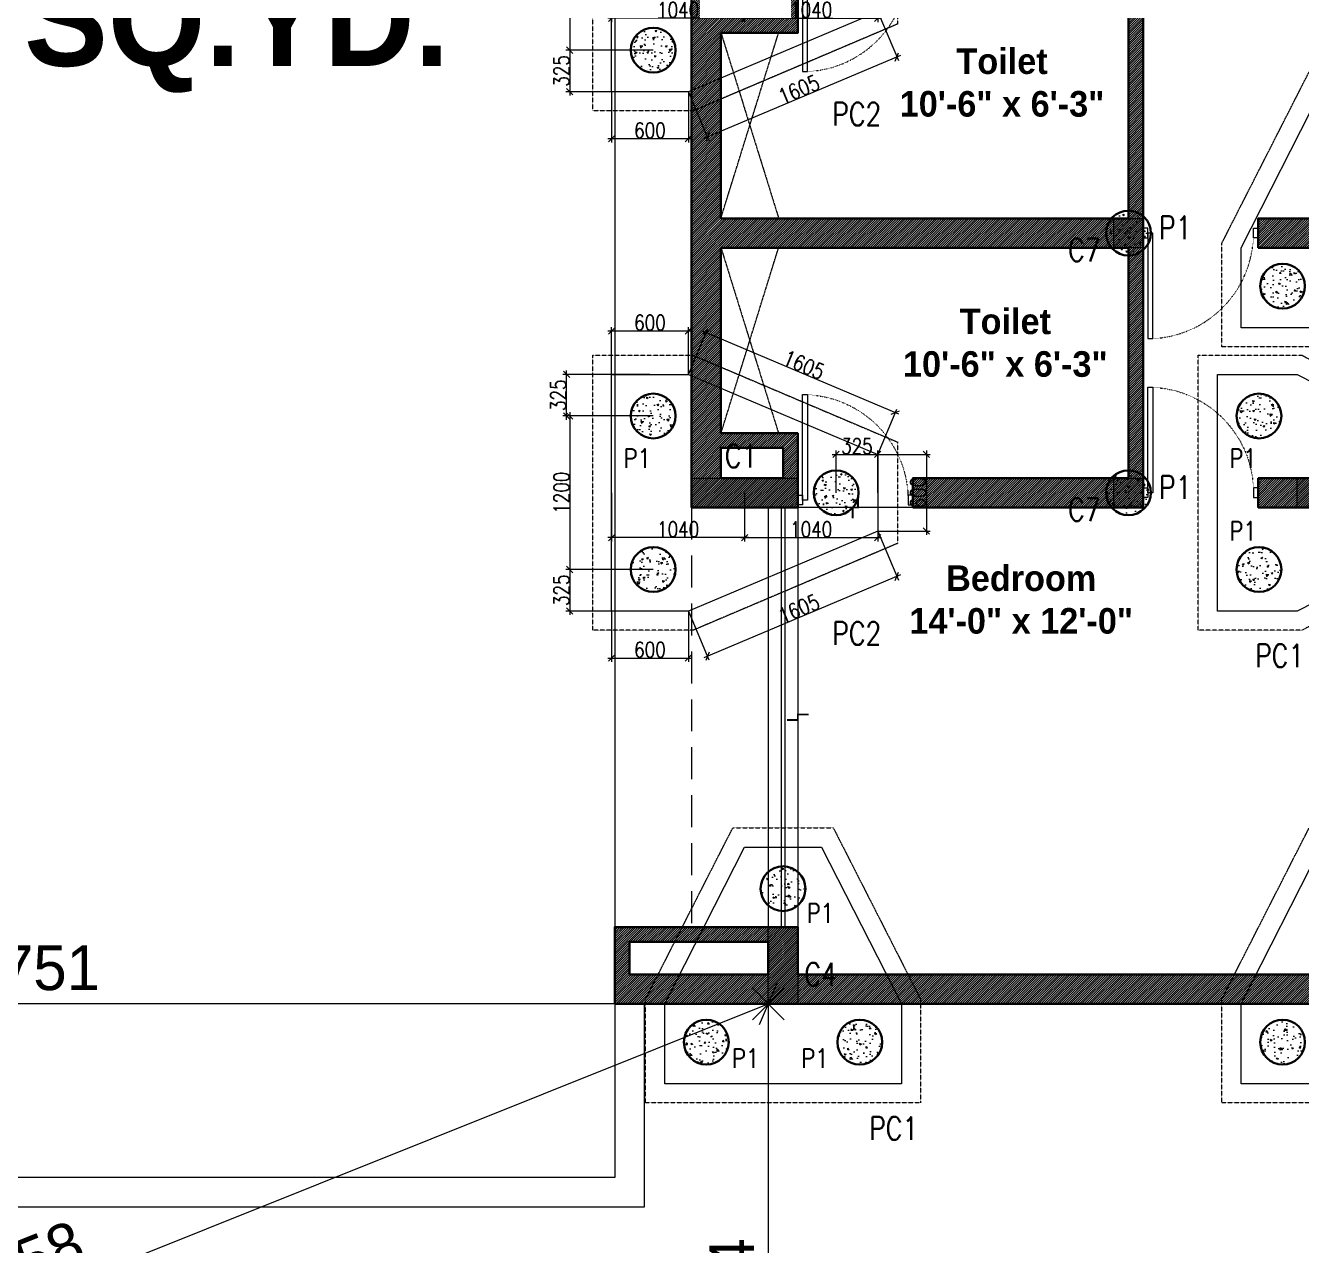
# Model space of a CAD drawing. Header units: metres. Extents: x 5205117 to 5948571, y 646915 to 1143748.
# Drawn here: x 5709947 to 5719920, y 991908 to 1001445 of the extents above; entities that cross this region are included whole.
import ezdxf

# ---------------------------------------------------------------- set-up
doc = ezdxf.new("R2010")
doc.units = ezdxf.units.M
doc.header["$MEASUREMENT"] = 0
doc.header["$PDMODE"] = 35
doc.header["$PDSIZE"] = 10
for name, pattern in [('DASHED', [0.75, 0.5, -0.25]), ('DOT', [0.25, 0, -0.25]), ('DOT2', [0.125, 0, -0.125]), ('HIDDEN', [0.375, 0.25, -0.125])]:
    doc.linetypes.add(name, pattern=pattern)
doc.layers.get('0').update_dxf_attribs({"color": 1, "linetype": 'DASHED', "lineweight": 30})
for name, color, linetype, lineweight in [('A -Text-1', 245, 'Continuous', 0), ('A -Text-2', 203, 'Continuous', 0), ('A-Cutout Above', 220, 'DASHED', 5), ('A-Door', 3, 'Continuous', 15), ('A-Dotted', 43, 'DASHED', 5), ('A-Elevation 2', 163, 'Continuous', 9), ('A-Floor drop', 7, 'Continuous', 5), ('A-Window', 3, 'Continuous', 15), ('PLOT', 7, 'Continuous', 5), ('road ht', 8, 'Continuous', 5), ('S - Footing', 65, 'Continuous', 9), ('S-C-0-UP TO F.F', 6, 'Continuous', 20), ('S-FOUND-EXCAVATION', 253, 'HIDDEN', 0), ('S-FOUND-FOOTING', 7, 'Continuous', 15), ('S-PILE', 96, 'Continuous', 30), ('S-TEXT', 7, 'Continuous', 0), ('S-TEXT COL.', 1, 'Continuous', 0), ('S-TEXT PILE', 7, 'Continuous', 0), ('WALL', 7, 'Continuous', 30), ('WALL HATCH', 252, 'Continuous', 0)]:
    doc.layers.add(name, color=color, linetype=linetype, lineweight=lineweight)
doc.layers.add('A-GF', color=8, linetype='Continuous', lineweight=0, transparency=0.5)
doc.styles.add('C-ROOM', font='arial.ttf')
doc.styles.add('CENTURY GOTHIC', font='GOTHIC.TTF')
doc.styles.add('SETU 1', font='romans.shx', dxfattribs={"width": 0.8})
doc.styles.get("Standard").update_dxf_attribs({"font": 'GOTHIC.TTF'})
doc.dimstyles.new('A-DIM 100', dxfattribs={"dimscale": 100, "dimtxt": 2.5, "dimasz": 1.5, "dimexe": 1, "dimexo": 1, "dimgap": 0.5, "dimtad": 1, "dimdec": 0, "dimrnd": 5, "dimzin": 3, "dimdsep": 46, "dimtxsty": 'C-ROOM', "dimblk1": 'ARCHTICK', "dimblk2": 'ARCHTICK', "dimsah": 1, "dimcen": 1.5, "dimdle": 1, "dimclrd": 256, "dimclre": 256, "dimclrt": 256, "dimadec": 0, "dimazin": 0, "dimtfac": 0.6, "dimtdec": 0, "dimtofl": 0, "dimtmove": 1, "dimatfit": 3, "dimfxl": 1, "dimtolj": 1, "dimtzin": 0, "dimlwd": -1, "dimlwe": -1, "dimarcsym": 0})
doc.dimstyles.get("Standard").update_dxf_attribs({"dimtxt": 2, "dimasz": 1, "dimexe": 0, "dimexo": 0, "dimgap": 0.1, "dimtad": 1, "dimdsep": 46, "dimtxsty": 'Standard', "dimblk": 'OBLIQUE', "dimcen": 0.1, "dimclrd": 256, "dimclre": 256, "dimclrt": 256, "dimadec": 0, "dimazin": 0, "dimtfac": 1, "dimtofl": 0, "dimtmove": 1, "dimatfit": 2, "dimldrblk": 'OPEN90', "dimfxl": 1, "dimtolj": 1, "dimtzin": 0, "dimlwd": -1, "dimlwe": -1, "dimarcsym": 0})

# ---------------------------------------------------------------- blocks, each defined once
blk = doc.blocks.new('d 1200')
at = {"layer": 'A-GF', "ltscale": 10}
for points in [[(-50, -5.820766091346741e-11), (-50, 1099.999999999942), (-100, 1099.999999999942), (-100, -5.820766091346741e-11)], [(-1200, -50), (-1200, 49.99999999994179), (-1150, 49.99999999994179), (-1150, -50)], [(0, -50), (0, 49.99999999994179), (-50, 49.99999999994179), (-50, -50)]]:
    blk.add_lwpolyline(points, close=True, dxfattribs=at)
at = {"layer": 'A-GF', "linetype": 'DOT', "ltscale": 2}
blk.add_arc((-50, -5.820766091346741e-11), 1100, 90, 180, dxfattribs=at)
blk = doc.blocks.new('drop')
at = {"layer": 'A-Floor drop', "ltscale": 3, "const_width": 0.01875}
blk.add_lwpolyline([(-0.1124999999983629, 0.02812499999959073), (0, 0.02812499999959073), (0, -0.02812499999959073), (0.1125000000010914, -0.02812499999959073)], dxfattribs=at)
blk = doc.blocks.new('_Oblique')
at = {"color": 0, "linetype": 'ByBlock', "lineweight": -2}
blk.add_line((-0.5, -0.5), (0.5, 0.5), dxfattribs=at)
blk = doc.blocks.new('*D108')
at = {"layer": 'Defpoints', "color": 0, "ltscale": 5, "transparency": 16777216}
for p in [(5715752.871714168, 993797.2710788202), (5715657.891688177, 989093.0605647408), (5715752.871714176, 989093.0605647408)]:
    blk.add_point(p, dxfattribs=at)
at = {"layer": 'road ht', "linetype": 'DOT2', "ltscale": 5, "transparency": 16777216}
for p, q in [((5715752.871714168, 993797.2710788202), (5715752.871714176, 993797.2710788202)), ((5715657.891688177, 989093.0605647408), (5715752.871714176, 989093.0605647408))]:
    blk.add_line(p, q, dxfattribs=at)
at = {"layer": 'road ht', "color": 1, "ltscale": 5, "transparency": 16777216}
blk.add_line((5715752.871714176, 993797.2710788202), (5715752.871714176, 989093.0605647408), dxfattribs=at)
at = {"layer": 'road ht', "color": 1, "ltscale": 5, "transparency": 16777216, "xscale": 250, "yscale": 250, "zscale": 250}
for p, rotation in [((5715752.871714176, 993797.2710788202), 90), ((5715752.871714176, 989093.0605647408), 270)]:
    blk.add_blockref('_Oblique', p, dxfattribs=dict(at, rotation=rotation))
at = {"layer": 'road ht', "color": 1, "ltscale": 5, "transparency": 16777216, "insert": (5715469.068179165, 991445.1658217787), "char_height": 350, "attachment_point": 5, "rotation": 90}
blk.add_mtext('\\A1;4704', dxfattribs=at)
blk = doc.blocks.new('_Open90')
at = {"color": 0, "linetype": 'ByBlock', "lineweight": -2}
for p, q in [((-0.5, 0.5), (0, 0)), ((0, 0), (-1, 0)), ((0, 0), (-0.5, -0.5))]:
    blk.add_line(p, q, dxfattribs=at)
blk = doc.blocks.new('*D86')
at = {"layer": 'Defpoints', "color": 0, "ltscale": 5, "transparency": 16777216}
for p in [(5715752.871714167, 993797.2710788199), (5715752.871714169, 993797.2710788155), (5704001.798771158, 989093.0605647406)]:
    blk.add_point(p, dxfattribs=at)
at = {"layer": 'road ht', "color": 1, "ltscale": 5, "transparency": 16777216}
blk.add_line((5704001.79877116, 989093.0605647361), (5715752.871714169, 993797.2710788155), dxfattribs=at)
at = {"layer": 'road ht', "linetype": 'DOT2', "ltscale": 5, "transparency": 16777216}
for p, q in [((5715752.871714167, 993797.2710788199), (5715752.871714169, 993797.2710788155)), ((5704001.798771158, 989093.0605647406), (5704001.79877116, 989093.0605647361))]:
    blk.add_line(p, q, dxfattribs=at)
at = {"layer": 'road ht', "color": 1, "ltscale": 5, "transparency": 16777216, "xscale": 250, "yscale": 250, "zscale": 250}
for p, rotation in [((5715752.871714169, 993797.2710788155), 21.8173016962691), ((5704001.79877116, 989093.0605647361), 201.8173016962691)]:
    blk.add_blockref('_Oblique', p, dxfattribs=dict(at, rotation=rotation))
at = {"layer": 'road ht', "color": 1, "ltscale": 5, "transparency": 16777216, "insert": (5709771.860171162, 991708.6415431921), "char_height": 350, "attachment_point": 5, "rotation": 21.817301696269098}
blk.add_mtext('\\A1;12658', dxfattribs=at)
blk = doc.blocks.new('*D87')
at = {"layer": 'Defpoints', "color": 0, "ltscale": 5, "transparency": 16777216}
for p in [(5704001.798771158, 993797.2710788202), (5704001.798771158, 993797.2710788201), (5715752.871714175, 993797.2710788202)]:
    blk.add_point(p, dxfattribs=at)
at = {"layer": 'road ht', "linetype": 'DOT2', "ltscale": 5, "transparency": 16777216}
for p, q in [((5704001.798771158, 993797.2710788202), (5704001.798771158, 993797.2710788201)), ((5715752.871714175, 993797.2710788202), (5715752.871714175, 993797.2710788201))]:
    blk.add_line(p, q, dxfattribs=at)
at = {"layer": 'road ht', "color": 1, "ltscale": 5, "transparency": 16777216}
blk.add_line((5715752.871714175, 993797.2710788201), (5704001.798771158, 993797.2710788201), dxfattribs=at)
at = {"layer": 'road ht', "color": 1, "ltscale": 5, "transparency": 16777216, "xscale": 250, "yscale": 250, "zscale": 250, "rotation": 180}
blk.add_blockref('_Oblique', (5704001.798771158, 993797.2710788201), dxfattribs=at)
at = {"layer": 'road ht', "color": 1, "ltscale": 5, "transparency": 16777216, "xscale": 250, "yscale": 250, "zscale": 250}
blk.add_blockref('_Oblique', (5715752.871714175, 993797.2710788201), dxfattribs=at)
at = {"layer": 'road ht', "color": 1, "ltscale": 5, "transparency": 16777216, "insert": (5709877.335242666, 994076.6728463252), "char_height": 350, "attachment_point": 5}
blk.add_mtext('\\A1;11751', dxfattribs=at)
blk = doc.blocks.new('P2')
at = {"layer": 'S-PILE', "lineweight": 0}
h = blk.add_hatch(dxfattribs=at)
h.set_pattern_fill('AR-CONC', color=256, scale=20)
h.set_pattern_definition([(49.99999999999999, (0, 0), (143.4520365201507, -12.55042699651902), [15, -165]), (355, (0, 0), (-27.7502667226, 150.4384267400024), [12, -132]), (100.45144446, (11.9543362, -1.0458688), (115.7017693454224, 137.8879981937259), [12.7480384, -140.2284224]), (46.18420000000001, (0, 40), (213.4482661343145, -33.10385615861531), [22.5, -247.5]), (96.63563549, (17.787349, 37.2413386), (186.9323891348457, 194.8237201549101), [19.1220684, -210.342752]), (351.1841639899999, (0, 40), (186.9323890109546, 194.823720053998), [18, -198.0000002]), (21, (20, 30), (119.3814104236923, -80.52377813306776), [15, -165]), (326.0000000000001, (20, 30), (48.66306638431634, 145.0300090093706), [12, -132]), (71.45144474, (29.9484508, 23.2896852), (168.0444753459942, 64.50623056127077), [12.748038, -140.2284224]), (37.50000000000001, (0, 0), (2.431971063458134, 66.5787707662623), [0, -130.4, 0, -134, 0, -132.5]), (7.499999999999999, (0, 0), (52.61390748842972, 78.88234237647205), [0, -76.39999999999999, 0, -127.4, 0, -50.5]), (327.5, (-44.6, 0), (106.7644872344818, -4.510974346875951), [0, -50, 0, -156, 0, -207]), (317.5, (-64.6, 0), (116.6372338684772, 20.02099646646354), [0, -65, 0, -103.6, 0, -147])])
edge = h.paths.add_edge_path()
edge.add_arc((0, 0), 175, 0, 360)
at = {"layer": 'S-PILE'}
blk.add_circle((0, 0), 175, dxfattribs=at)
blk = doc.blocks.new('*D117')
at = {"layer": 'Defpoints', "color": 0, "transparency": 16777216}
for p in [(2619225.548102217, 739698.9506104488), (2617745.411723941, 739073.950597153), (2617895.075212669, 738719.5148060282)]:
    blk.add_point(p, dxfattribs=at)
at = {"layer": 'S-TEXT', "color": 9, "transparency": 16777216}
for p, q in [((2619225.548102217, 739698.9506104488), (2619386.881600535, 739316.8776907439)), ((2617745.411723941, 739073.950597153), (2617906.745222259, 738691.8776774481))]:
    blk.add_line(p, q, dxfattribs=at)
at = {"layer": 'S-TEXT', "transparency": 16777216}
blk.add_line((2619402.848719525, 739356.1848289147), (2617867.438084088, 738707.8447964373), dxfattribs=at)
at = {"layer": 'S-TEXT', "transparency": 16777216, "xscale": 50, "yscale": 50, "zscale": 50}
for p, rotation in [((2619375.211590945, 739344.514819324), 22.89231066599398), ((2617895.075212669, 738719.5148060282), 202.892310665994)]:
    blk.add_blockref('_Oblique', p, dxfattribs=dict(at, rotation=rotation))
at = {"layer": 'S-TEXT', "color": 0, "lineweight": 0, "transparency": 16777216, "insert": (2618609.858381026, 739091.8952579328), "char_height": 120, "attachment_point": 5, "rotation": 22.89231066599398, "style": 'SETU 1'}
blk.add_mtext('\\A1;1605', dxfattribs=at)
blk = doc.blocks.new('*D118')
at = {"layer": 'Defpoints', "color": 0, "transparency": 16777216}
for p in [(2617883.518817583, 741251.0183375492), (2617745.41172394, 740923.9505971528), (2619225.548102216, 740298.9506104486)]:
    blk.add_point(p, dxfattribs=at)
at = {"layer": 'S-TEXT', "color": 9, "transparency": 16777216}
for p, q in [((2617745.41172394, 740923.9505971528), (2617895.188826753, 741278.6554663072)), ((2619225.548102216, 740298.9506104486), (2619375.325205029, 740653.655479603))]:
    blk.add_line(p, q, dxfattribs=at)
at = {"layer": 'S-TEXT', "transparency": 16777216}
blk.add_line((2619391.292324618, 740614.3483416756), (2617855.881688825, 741262.6883467184), dxfattribs=at)
at = {"layer": 'S-TEXT', "transparency": 16777216, "xscale": 50, "yscale": 50, "zscale": 50}
for p, rotation in [((2617883.518817583, 741251.0183375492), 157.1076902076016), ((2619363.655195859, 740626.018350845), 337.1076902076016)]:
    blk.add_blockref('_Oblique', p, dxfattribs=dict(at, rotation=rotation))
at = {"layer": 'S-TEXT', "color": 0, "lineweight": 0, "transparency": 16777216, "insert": (2618648.872026588, 740998.3987898395), "char_height": 120, "attachment_point": 5, "rotation": 337.1076902076016, "style": 'SETU 1'}
blk.add_mtext('\\A1;1605', dxfattribs=at)
blk = doc.blocks.new('*D119')
at = {"layer": 'Defpoints', "color": 0, "transparency": 16777216}
for p in [(2619225.548102218, 740298.9506104487), (2619225.548102218, 739698.950610449), (2619606.246231906, 739698.950610449)]:
    blk.add_point(p, dxfattribs=at)
at = {"layer": 'S-TEXT', "color": 9, "transparency": 16777216}
for p, q in [((2619225.548102218, 740298.9506104487), (2619636.246231906, 740298.9506104487)), ((2619225.548102218, 739698.950610449), (2619636.246231906, 739698.950610449))]:
    blk.add_line(p, q, dxfattribs=at)
at = {"layer": 'S-TEXT', "transparency": 16777216}
blk.add_line((2619606.246231906, 740328.9506104487), (2619606.246231906, 739668.950610449), dxfattribs=at)
at = {"layer": 'S-TEXT', "transparency": 16777216, "xscale": 50, "yscale": 50, "zscale": 50}
for p, rotation in [((2619606.246231906, 740298.9506104487), 90), ((2619606.246231906, 739698.950610449), 270)]:
    blk.add_blockref('_Oblique', p, dxfattribs=dict(at, rotation=rotation))
at = {"layer": 'S-TEXT', "color": 0, "lineweight": 0, "transparency": 16777216, "insert": (2619541.246231905, 739998.950610448), "char_height": 120, "attachment_point": 5, "rotation": 90, "style": 'SETU 1'}
blk.add_mtext('\\A1;600', dxfattribs=at)
blk = doc.blocks.new('*D115')
at = {"layer": 'Defpoints', "color": 0, "transparency": 16777216}
for p in [(2617470.548102218, 740598.9506053021), (2616818.208539154, 739398.9506053021), (2617470.548102218, 739398.9506053021)]:
    blk.add_point(p, dxfattribs=at)
at = {"layer": 'S-TEXT', "color": 9, "transparency": 16777216}
for p, q in [((2617470.548102218, 740598.9506053021), (2616788.208539154, 740598.9506053021)), ((2617470.548102218, 739398.9506053021), (2616788.208539154, 739398.9506053021))]:
    blk.add_line(p, q, dxfattribs=at)
at = {"layer": 'S-TEXT', "transparency": 16777216}
blk.add_line((2616818.208539154, 740628.9506053021), (2616818.208539154, 739368.9506053021), dxfattribs=at)
at = {"layer": 'S-TEXT', "transparency": 16777216, "xscale": 50, "yscale": 50, "zscale": 50}
for p, rotation in [((2616818.208539154, 740598.9506053021), 90), ((2616818.208539154, 739398.9506053021), 270)]:
    blk.add_blockref('_Oblique', p, dxfattribs=dict(at, rotation=rotation))
at = {"layer": 'S-TEXT', "color": 0, "lineweight": 0, "transparency": 16777216, "insert": (2616753.208539153, 739998.9506053013), "char_height": 120, "attachment_point": 5, "rotation": 90, "style": 'SETU 1'}
blk.add_mtext('\\A1;1200', dxfattribs=at)
blk = doc.blocks.new('*D120')
at = {"layer": 'Defpoints', "color": 0, "transparency": 16777216}
for p in [(2617745.411723941, 741263.8063589552), (2617145.411675646, 740923.9505971527), (2617745.411723941, 740923.9505971527)]:
    blk.add_point(p, dxfattribs=at)
at = {"layer": 'S-TEXT', "transparency": 16777216}
blk.add_line((2617115.411675646, 741263.8063589552), (2617775.411723941, 741263.8063589552), dxfattribs=at)
at = {"layer": 'S-TEXT', "color": 9, "transparency": 16777216}
for p, q in [((2617145.411675646, 740923.9505971527), (2617145.411675646, 741293.8063589552)), ((2617745.411723941, 740923.9505971527), (2617745.411723941, 741293.8063589552))]:
    blk.add_line(p, q, dxfattribs=at)
at = {"layer": 'S-TEXT', "transparency": 16777216, "xscale": 50, "yscale": 50, "zscale": 50, "rotation": 180}
blk.add_blockref('_Oblique', (2617145.411675646, 741263.8063589552), dxfattribs=at)
at = {"layer": 'S-TEXT', "transparency": 16777216, "xscale": 50, "yscale": 50, "zscale": 50}
blk.add_blockref('_Oblique', (2617745.411723941, 741263.8063589552), dxfattribs=at)
at = {"layer": 'S-TEXT', "color": 0, "lineweight": 0, "transparency": 16777216, "insert": (2617445.411699793, 741328.8063589552), "char_height": 120, "attachment_point": 5, "style": 'SETU 1'}
blk.add_mtext('\\A1;600', dxfattribs=at)
blk = doc.blocks.new('*D121')
at = {"layer": 'Defpoints', "color": 0, "transparency": 16777216}
for p in [(2617145.411675646, 739073.9505971528), (2617745.411723941, 739073.9505971528), (2617745.411723941, 738706.9804114994)]:
    blk.add_point(p, dxfattribs=at)
at = {"layer": 'S-TEXT', "color": 9, "transparency": 16777216}
for p, q in [((2617145.411675646, 739073.9505971528), (2617145.411675646, 738676.9804114994)), ((2617745.411723941, 739073.9505971528), (2617745.411723941, 738676.9804114994))]:
    blk.add_line(p, q, dxfattribs=at)
at = {"layer": 'S-TEXT', "transparency": 16777216}
blk.add_line((2617115.411675646, 738706.9804114994), (2617775.411723941, 738706.9804114994), dxfattribs=at)
at = {"layer": 'S-TEXT', "transparency": 16777216, "xscale": 50, "yscale": 50, "zscale": 50, "rotation": 180}
blk.add_blockref('_Oblique', (2617145.411675646, 738706.9804114994), dxfattribs=at)
at = {"layer": 'S-TEXT', "transparency": 16777216, "xscale": 50, "yscale": 50, "zscale": 50}
blk.add_blockref('_Oblique', (2617745.411723941, 738706.9804114994), dxfattribs=at)
at = {"layer": 'S-TEXT', "color": 0, "lineweight": 0, "transparency": 16777216, "insert": (2617445.411699793, 738771.9804114994), "char_height": 120, "attachment_point": 5, "style": 'SETU 1'}
blk.add_mtext('\\A1;600', dxfattribs=at)
blk = doc.blocks.new('*D122')
at = {"layer": 'Defpoints', "color": 0, "transparency": 16777216}
for p in [(2617145.411675646, 739998.9505971527), (2618185.548102217, 739998.9506104465), (2617145.411675646, 739648.272931398)]:
    blk.add_point(p, dxfattribs=at)
at = {"layer": 'S-TEXT', "color": 9, "transparency": 16777216}
for p, q in [((2617145.411675646, 739998.9505971527), (2617145.411675646, 739618.272931398)), ((2618185.548102217, 739998.9506104465), (2618185.548102217, 739618.272931398))]:
    blk.add_line(p, q, dxfattribs=at)
at = {"layer": 'S-TEXT', "transparency": 16777216}
blk.add_line((2618215.548102217, 739648.272931398), (2617115.411675646, 739648.272931398), dxfattribs=at)
at = {"layer": 'S-TEXT', "transparency": 16777216, "xscale": 50, "yscale": 50, "zscale": 50, "rotation": 180}
blk.add_blockref('_Oblique', (2617145.411675646, 739648.272931398), dxfattribs=at)
at = {"layer": 'S-TEXT', "transparency": 16777216, "xscale": 50, "yscale": 50, "zscale": 50}
blk.add_blockref('_Oblique', (2618185.548102217, 739648.272931398), dxfattribs=at)
at = {"layer": 'S-TEXT', "color": 0, "lineweight": 0, "transparency": 16777216, "insert": (2617665.479888931, 739713.272931398), "char_height": 120, "attachment_point": 5, "style": 'SETU 1'}
blk.add_mtext('\\A1;1040', dxfattribs=at)
blk = doc.blocks.new('*D123')
at = {"layer": 'Defpoints', "color": 0, "transparency": 16777216}
for p in [(2618185.548102217, 739998.9506104465), (2619225.548102217, 739998.9506104486), (2619225.548102217, 739648.2729313982)]:
    blk.add_point(p, dxfattribs=at)
at = {"layer": 'S-TEXT', "color": 9, "transparency": 16777216}
for p, q in [((2618185.548102217, 739998.9506104465), (2618185.548102217, 739618.2729313982)), ((2619225.548102217, 739998.9506104486), (2619225.548102217, 739618.2729313982))]:
    blk.add_line(p, q, dxfattribs=at)
at = {"layer": 'S-TEXT', "transparency": 16777216}
blk.add_line((2618155.548102217, 739648.2729313982), (2619255.548102217, 739648.2729313982), dxfattribs=at)
at = {"layer": 'S-TEXT', "transparency": 16777216, "xscale": 50, "yscale": 50, "zscale": 50, "rotation": 180}
blk.add_blockref('_Oblique', (2618185.548102217, 739648.2729313982), dxfattribs=at)
at = {"layer": 'S-TEXT', "transparency": 16777216, "xscale": 50, "yscale": 50, "zscale": 50}
blk.add_blockref('_Oblique', (2619225.548102217, 739648.2729313982), dxfattribs=at)
at = {"layer": 'S-TEXT', "color": 0, "lineweight": 0, "transparency": 16777216, "insert": (2618705.548102217, 739713.2729313982), "char_height": 120, "attachment_point": 5, "style": 'SETU 1'}
blk.add_mtext('\\A1;1040', dxfattribs=at)
blk = doc.blocks.new('*D124')
at = {"layer": 'Defpoints', "color": 0, "transparency": 16777216}
for p in [(2616793.208539157, 740923.9505971529), (2617445.548102218, 740923.9505971529), (2617470.548102218, 740598.9506053021)]:
    blk.add_point(p, dxfattribs=at)
at = {"layer": 'S-TEXT', "transparency": 16777216}
blk.add_line((2616793.208539157, 740568.9506053021), (2616793.208539157, 740953.9505971529), dxfattribs=at)
at = {"layer": 'S-TEXT', "color": 9, "transparency": 16777216}
for p, q in [((2617445.548102218, 740923.9505971529), (2616763.208539157, 740923.9505971529)), ((2617470.548102218, 740598.9506053021), (2616763.208539157, 740598.9506053021))]:
    blk.add_line(p, q, dxfattribs=at)
at = {"layer": 'S-TEXT', "transparency": 16777216, "xscale": 50, "yscale": 50, "zscale": 50}
for p, rotation in [((2616793.208539157, 740923.9505971529), 90), ((2616793.208539157, 740598.9506053021), 270)]:
    blk.add_blockref('_Oblique', p, dxfattribs=dict(at, rotation=rotation))
at = {"layer": 'S-TEXT', "color": 0, "lineweight": 0, "transparency": 16777216, "insert": (2616728.208539156, 740761.4506012268), "char_height": 120, "attachment_point": 5, "rotation": 90, "style": 'SETU 1'}
blk.add_mtext('\\A1;325', dxfattribs=at)
blk = doc.blocks.new('*D116')
at = {"layer": 'Defpoints', "color": 0, "transparency": 16777216}
for p in [(2617470.548102218, 739398.950615596), (2616818.20853916, 739073.9506237452), (2617470.548102218, 739073.9506237452)]:
    blk.add_point(p, dxfattribs=at)
at = {"layer": 'S-TEXT', "color": 9, "transparency": 16777216}
for p, q in [((2617470.548102218, 739398.950615596), (2616788.20853916, 739398.950615596)), ((2617470.548102218, 739073.9506237452), (2616788.20853916, 739073.9506237452))]:
    blk.add_line(p, q, dxfattribs=at)
at = {"layer": 'S-TEXT', "transparency": 16777216}
blk.add_line((2616818.20853916, 739428.950615596), (2616818.20853916, 739043.9506237452), dxfattribs=at)
at = {"layer": 'S-TEXT', "transparency": 16777216, "xscale": 50, "yscale": 50, "zscale": 50}
for p, rotation in [((2616818.20853916, 739398.950615596), 90), ((2616818.20853916, 739073.9506237452), 270)]:
    blk.add_blockref('_Oblique', p, dxfattribs=dict(at, rotation=rotation))
at = {"layer": 'S-TEXT', "color": 0, "lineweight": 0, "transparency": 16777216, "insert": (2616753.208539159, 739236.4506196697), "char_height": 120, "attachment_point": 5, "rotation": 90, "style": 'SETU 1'}
blk.add_mtext('\\A1;325', dxfattribs=at)
blk = doc.blocks.new('*D125')
at = {"layer": 'Defpoints', "color": 0, "transparency": 16777216}
for p in [(2619225.548102217, 740298.9506104487), (2618900.548102217, 739998.9506104485), (2619225.548102217, 739998.9506104486)]:
    blk.add_point(p, dxfattribs=at)
at = {"layer": 'S-TEXT', "transparency": 16777216}
blk.add_line((2618870.548102217, 740298.9506104487), (2619255.548102217, 740298.9506104487), dxfattribs=at)
at = {"layer": 'S-TEXT', "color": 9, "transparency": 16777216}
for p, q in [((2618900.548102217, 739998.9506104485), (2618900.548102217, 740328.9506104487)), ((2619225.548102217, 739998.9506104486), (2619225.548102217, 740328.9506104487))]:
    blk.add_line(p, q, dxfattribs=at)
at = {"layer": 'S-TEXT', "transparency": 16777216, "xscale": 50, "yscale": 50, "zscale": 50, "rotation": 180}
blk.add_blockref('_Oblique', (2618900.548102217, 740298.9506104487), dxfattribs=at)
at = {"layer": 'S-TEXT', "transparency": 16777216, "xscale": 50, "yscale": 50, "zscale": 50}
blk.add_blockref('_Oblique', (2619225.548102217, 740298.9506104487), dxfattribs=at)
at = {"layer": 'S-TEXT', "color": 0, "lineweight": 0, "transparency": 16777216, "insert": (2619063.048102217, 740363.9506104487), "char_height": 120, "attachment_point": 5, "style": 'SETU 1'}
blk.add_mtext('\\A1;325', dxfattribs=at)
blk = doc.blocks.new('A$C31639303')
at = {"layer": 'S-FOUND-EXCAVATION'}
blk.add_lwpolyline([(1194.642301967368, -511.4351890395628), (-402.8902843333781, -1190.000013267505), (-1185.494124603923, -1190.000013267505), (-1185.494124603923, 959.9999867323786), (-402.8902856479399, 959.9999867323786), (1194.642301967368, 281.4351908703102)], close=True, dxfattribs=at)
at = {"layer": 'S-FOUND-FOOTING', "color": 202}
blk.add_lwpolyline([(1040, -414.9999999977881), (-440.1363782761618, -1040.000013293698), (-1040.136426571291, -1040.000013293698), (-1040.136426571291, 809.9999867061852), (-440.1363782761618, 809.9999867061852), (1040, 185.0000000019791), (1040, -414.9999999977881)], dxfattribs=at)
at = {"layer": 'S-PILE', "xscale": -1, "rotation": 270}
for p in [(-715, 484.9999948553741), (715, -114.9999999980209), (-714.9999999995343, -715.0000051446259)]:
    blk.add_blockref('P2', p, dxfattribs=at)
at = {"layer": 'S-TEXT COL.', "color": 7, "style": 'SETU 1', "width": 0.8}
blk.add_text('PC2', height=180, dxfattribs=at).set_placement((685.4083041423, -1305.128703824244))
at = {"layer": 'S-TEXT PILE', "style": 'SETU 1', "width": 0.8}
blk.add_text('P1', height=150, dxfattribs=at).set_placement((-945.680108198896, 78.50494496407919))
at = {"layer": 'S-TEXT', "lineweight": 0}
for p1, p2, distance, picture, middle in [((-1040.136426571291, 809.9999867061852), (-440.1363782761618, 809.9999867061852), 339.8557618025229, '*D120', (-740.1364024234936, 1214.855748508708)), ((1040, 185.0000000019791), (-440.1363782761618, 809.9999867061852), -355.03081010304993, '*D118', (463.3239243710414, 884.448179392959)), ((-715, 484.9999948553741), (-714.9999999995343, -715.0000051446259), -652.3395630633456, '*D115', (-1432.339563063346, -115.000005145208)), ((1040, 185.0000000019791), (1040, -414.9999999977881), 380.69812968885503, '*D119', (1355.69812968839, -114.9999999984866)), ((1040, -414.9999999977881), (-440.1363782761618, -1040.000013293698), 384.73872938443367, '*D117', (424.3102788096294, -1022.055352513678)), ((-1040.136426571291, -1040.000013293698), (-440.1363782761618, -1040.000013293698), -366.97018565342296, '*D121', (-740.1364024234936, -1341.970198947121))]:
    dim = blk.add_aligned_dim(p1=p1, p2=p2, distance=distance, dimstyle='A-DIM 100', override={"dimtxt": 1.2, "dimasz": 0.5, "dimexe": 0.3, "dimexo": 0, "dimgap": 0.05, "dimtxsty": 'SETU 1', "dimblk1": 'Oblique', "dimblk2": 'Oblique', "dimdle": 0.3, "dimclre": 9, "dimclrt": 0}, dxfattribs=at)
    dim.commit()
    dim.dimension.update_dxf_attribs({"geometry": picture, "text_midpoint": middle, "insert": (-2618185.548102217, -740113.9506104465)})
for base, p1, p2, angle, picture, middle in [((-1392.339563060086, 809.999986706418), (-715, 484.9999948553741), (-740, 809.9999867061852), 90, '*D124', (-1457.339563060552, 647.4999907802558)), ((-1367.339563057292, -1039.999986701296), (-715, -714.9999948507175), (-715, -1039.999986701529), 270, '*D116', (-1432.339563057758, -877.4999907767633))]:
    dim = blk.add_linear_dim(base=base, p1=p1, p2=p2, angle=angle, dimstyle='A-DIM 100', override={"dimtxt": 1.2, "dimasz": 0.5, "dimexe": 0.3, "dimexo": 0, "dimgap": 0.05, "dimtxsty": 'SETU 1', "dimblk1": 'Oblique', "dimblk2": 'Oblique', "dimdle": 0.3, "dimclre": 9, "dimclrt": 0}, dxfattribs=at)
    dim.commit()
    dim.dimension.update_dxf_attribs({"geometry": picture, "text_midpoint": middle, "insert": (-2618185.548102217, -740113.9506104465)})
for base, p1, p2, picture, middle in [((1040, 185.0000000022119), (715, -114.9999999980209), (1040, -114.9999999979045), '*D125', (877.5, 250.0000000022119)), ((-1040.136426571291, -465.6776790485019), (0, -115), (-1040.136426571291, -115.0000132938148), '*D122', (-520.0682132858783, -400.6776790485019)), ((1040, -465.6776790482691), (0, -115), (1040, -114.9999999979045), '*D123', (520, -400.6776790482691))]:
    dim = blk.add_linear_dim(base=base, p1=p1, p2=p2, dimstyle='A-DIM 100', override={"dimtxt": 1.2, "dimasz": 0.5, "dimexe": 0.3, "dimexo": 0, "dimgap": 0.05, "dimtxsty": 'SETU 1', "dimblk1": 'Oblique', "dimblk2": 'Oblique', "dimdle": 0.3, "dimclre": 9, "dimclrt": 0}, dxfattribs=at)
    dim.commit()
    dim.dimension.update_dxf_attribs({"geometry": picture, "text_midpoint": middle, "insert": (-2618185.548102217, -740113.9506104465)})
blk = doc.blocks.new('fghfgfcc')
at = {"layer": 'S-C-0-UP TO F.F'}
h = blk.add_hatch(color=5, dxfattribs=at)
h.dxf.hatch_style = 1
h.paths.add_polyline_path([(5151216.780204715, 951194.9226888757), (5150986.780204715, 951194.9226888757), (5150986.780204715, 950964.9226812463), (5151216.780204715, 950964.9226812463)])
h = blk.add_hatch(color=5, dxfattribs=at)
h.dxf.hatch_style = 1
h.paths.add_polyline_path([(5147686.780204715, 949164.9226888757), (5147686.780204715, 948934.9226888757), (5148516.780204715, 948934.9226888757), (5148516.780204715, 949164.9226888757)])
h = blk.add_hatch(color=5, dxfattribs=at)
h.dxf.hatch_style = 1
h.paths.add_polyline_path([(5151216.780204715, 949164.9226888757), (5150986.780204715, 949164.9226888757), (5150986.780204715, 948934.9226888757), (5151216.780204715, 948934.9226888757)])
h = blk.add_hatch(color=5, dxfattribs=at)
h.dxf.hatch_style = 1
h.paths.add_polyline_path([(5152421.780219974, 949164.9226888757), (5152421.780219974, 948934.9226888757), (5153021.780219974, 948934.9226888757), (5153021.780219974, 949164.9226888757)])
h = blk.add_hatch(color=5, dxfattribs=at)
h.dxf.hatch_style = 1
h.paths.add_polyline_path([(5148516.780204715, 945654.922685061), (5148286.780204715, 945654.922685061), (5148286.780204715, 945054.9226812463), (5148516.780204715, 945054.9226812463)])
at = {"layer": 'S-C-0-UP TO F.F', "color": 5}
for points in [[(5150986.780204715, 951194.9226888757), (5151216.780204715, 951194.9226888757), (5151216.780204715, 950964.9226812463), (5150986.780204715, 950964.9226812463)], [(5147686.780204715, 948934.9226888757), (5147686.780204715, 949164.9226888757), (5148516.780204715, 949164.9226888757), (5148516.780204715, 948934.9226888757)], [(5150986.780204715, 949164.9226888757), (5151216.780204715, 949164.9226888757), (5151216.780204715, 948934.9226888757), (5150986.780204715, 948934.9226888757)], [(5152421.780219974, 948934.9226888757), (5152421.780219974, 949164.9226888757), (5153021.780219974, 949164.9226888757), (5153021.780219974, 948934.9226888757)], [(5148286.780204715, 945654.922685061), (5148516.780204715, 945654.922685061), (5148516.780204715, 945054.9226812463), (5148286.780204715, 945054.9226812463)]]:
    blk.add_lwpolyline(points, close=True, dxfattribs=at)
at = {"layer": 'S-FOUND-EXCAVATION'}
for points in [[(5151831.780229056, 950189.9226323228), (5151831.780229056, 951000.3328778157), (5152514.075118197, 952339.9226323228), (5153299.485311485, 952339.9226323228), (5153981.780229056, 951000.3328792194), (5153981.780229056, 950189.9226323228)], [(5151646.780119071, 950124.9226768365), (5152457.190364564, 950124.9226768365), (5153796.780119071, 949442.6277876953), (5153796.780119071, 948657.2175944073), (5152457.190365967, 947974.9226768366), (5151646.780119071, 947974.9226768366)], [(5147326.780229056, 944279.9226323228), (5147326.780229056, 945090.3328778157), (5148009.075118197, 946429.9226323228), (5148794.485311485, 946429.9226323228), (5149476.780229056, 945090.3328792194), (5149476.780229056, 944279.9226323228)], [(5151831.780218011, 944279.8826530165), (5151831.780218011, 945090.2928985094), (5152514.075107152, 946429.8826530165), (5153299.48530044, 946429.8826530165), (5153981.780218011, 945090.2928999132), (5153981.780218011, 944279.8826530165)]]:
    blk.add_lwpolyline(points, close=True, dxfattribs=at)
at = {"layer": 'S-FOUND-FOOTING', "color": 1}
for points in [[(5151981.780229056, 950339.9226323228), (5151981.780229056, 950964.9226806179), (5152606.78021576, 952189.9226323228), (5153206.78021576, 952189.9226323228), (5153831.780229056, 950964.9226806179), (5153831.780229056, 950339.9226323228), (5151981.780229056, 950339.9226323228)], [(5151796.780119071, 949974.9226768365), (5152421.780167365, 949974.9226768365), (5153646.780119071, 949349.9226901325), (5153646.780119071, 948749.9226901325), (5152421.780167365, 948124.9226768366), (5151796.780119071, 948124.9226768366), (5151796.780119071, 949974.9226768365)], [(5147476.780229056, 944429.9226323228), (5147476.780229056, 945054.9226806179), (5148101.78021576, 946279.9226323228), (5148701.78021576, 946279.9226323228), (5149326.780229056, 945054.9226806179), (5149326.780229056, 944429.9226323228), (5147476.780229056, 944429.9226323228)], [(5151981.780218011, 944429.8826530165), (5151981.780218011, 945054.8827013116), (5152606.780204715, 946279.8826530165), (5153206.780204715, 946279.8826530165), (5153831.780218011, 945054.8827013116), (5153831.780218011, 944429.8826530165), (5151981.780218011, 944429.8826530165)]]:
    blk.add_lwpolyline(points, dxfattribs=at)
for p in [(5148101.780204715, 953224.9226888757), (5148101.78019367, 949164.9226888757)]:
    blk.add_blockref('A$C31639303', p)
at = {"layer": 'S-PILE', "xscale": -1, "rotation": 270}
for p in [(5151101.780968642, 951079.9228992696), (5152121.916545643, 949649.9226849857), (5151101.780203508, 949049.9226887666), (5152121.916545643, 948449.9226849857)]:
    blk.add_blockref('P2', p, dxfattribs=at)
at = {"layer": 'S-PILE', "xscale": -1}
for p in [(5152306.780220907, 950665.059058894), (5148401.78021576, 945954.9226806179), (5147801.780220907, 944755.059058894), (5149001.780220907, 944755.0590588945), (5152306.780209862, 944755.0190795878)]:
    blk.add_blockref('P2', p, dxfattribs=at)
at = {"layer": 'S-TEXT COL.', "color": 1, "true_color": 0xe61414, "style": 'SETU 1', "width": 0.8}
for s, p in [('C7', (5150630.347572688, 950858.6446982567)), ('C1', (5147947.237576047, 949247.2318188371)), ('C7', (5150630.346807554, 948828.6444877537)), ('C4', (5148569.554849761, 945195.2329751342))]:
    blk.add_text(s, height=180, dxfattribs=at).set_placement(p)
at = {"layer": 'S-TEXT COL.', "color": 7, "style": 'SETU 1', "width": 0.8}
for p in [(5152092.420337799, 947685.7915689654), (5149075.397684405, 943990.7915244516)]:
    blk.add_text('PC1', height=180, dxfattribs=at).set_placement(p)
at = {"layer": 'S-TEXT PILE', "style": 'SETU 1', "width": 0.8}
for height, p in [(180, (5151341.161118437, 951032.0633973377)), (150, (5151891.236437444, 949243.4276350944)), (180, (5151341.160353303, 949002.0631868347)), (150, (5151891.236437444, 948676.4177185788)), (150, (5148587.447439828, 945688.9880645159)), (150, (5148002.866880679, 944553.0861604924)), (150, (5148544.849632058, 944553.0861604924))]:
    blk.add_text('P1', height=height, dxfattribs=at).set_placement(p)

msp = doc.modelspace()

# ---------------------------------------------------------------- hatches: boundary and pattern name
at = {"layer": 'WALL HATCH', "ltscale": 10}
h = msp.add_hatch(dxfattribs=at)
h.set_pattern_fill('ANSI31', color=256, scale=100, angle=180)
h.set_pattern_definition([(225, (3262920.350245532, -183724.4198216246), (8.83883476483184, -8.838834764831851), [])])
h.paths.add_polyline_path([(5715867.87171417, 997907.2710788202), (5715867.87171417, 998142.2710788798), (5715382.87171417, 998142.2710788798), (5715382.87171417, 997907.2710788202)], flags=16)
h.paths.add_polyline_path([(5715867.87171417, 1001737.27107882), (5715867.87171417, 1001502.27107882), (5715382.87171417, 1001502.27107882), (5715382.87171417, 1001737.27107882)], flags=16)
h.paths.add_polyline_path([(5715982.87171417, 997677.2710788202), (5715982.87171417, 998257.2710788202), (5715382.87171417, 998257.2710788202), (5715382.87171417, 999707.2710788202), (5718567.87171417, 999707.2710788202), (5718567.87171417, 997907.2710788202), (5716882.87171417, 997907.2710788202), (5716882.87171417, 997677.2710788202), (5718682.87171417, 997677.2710788202), (5718682.87171417, 1001967.27107882), (5716882.87171417, 1001967.27107882), (5716882.87171417, 1001737.27107882), (5718567.87171417, 1001737.27107882), (5718567.87171417, 999937.2710788202), (5715382.87171417, 999937.2710788202), (5715382.87171417, 1001387.27107888), (5715982.87171417, 1001387.27107888), (5715982.87171417, 1001967.27107882), (5715152.87171417, 1001967.27107882), (5715152.87171417, 997677.2710788202)])
h.paths.add_polyline_path([(5730467.87171417, 1003107.27107882), (5729542.87171417, 1003107.27107882), (5729542.87171417, 1002877.27107882), (5730467.87171417, 1002877.27107882), (5730467.87171417, 1001052.27107882), (5729542.87171417, 1001052.27107882), (5729542.87171417, 1000937.27107882), (5730467.87171417, 1000937.27107882), (5730467.87171417, 999937.2710788202), (5729842.87171417, 999937.2710788202), (5729842.87171417, 999707.2710788202), (5730697.87171417, 999707.2710788202), (5730697.87171417, 1004322.27107888), (5730467.87171417, 1004322.27107888)], flags=17)
h.paths.add_polyline_path([(5737892.87171417, 997422.0372586203), (5737892.87171417, 997677.2710788202), (5738378.87171417, 997677.2710788202), (5738378.87171417, 997422.0372586203)], flags=16)
h.paths.add_polyline_path([(5730467.87171417, 1005247.27107882), (5730467.87171417, 1005617.27107882), (5728642.87171417, 1005617.27107882), (5728642.87171417, 999707.2710788202), (5728412.87171417, 999707.2710788202), (5728412.87171417, 1005847.27107882), (5730697.87171417, 1005847.27107882), (5730697.87171417, 1005247.27107882)])
h.paths.add_polyline_path([(5733367.87171417, 995642.2710788798), (5733992.87171417, 995642.2710788798), (5733992.87171417, 997677.2710788202), (5732467.87171417, 997677.2710788202), (5732467.87171417, 995527.2710788202), (5732352.871713693, 995527.2710788202), (5732352.871713693, 997677.2710788202), (5728412.87171417, 997677.2710788202), (5728412.87171417, 997907.2710788202), (5738493.87171417, 997907.2710788202), (5738493.87171417, 997307.0372586203), (5737662.87171417, 997307.0372586203), (5737662.87171417, 997677.2710788202), (5734107.87171417, 997677.2710788202), (5734107.87171417, 995527.2710788202), (5733367.87171417, 995527.2710788202)])
h.paths.add_polyline_path([(5737892.87171417, 995642.0218271565), (5737892.87171417, 994396.9842350435), (5738493.87171417, 994396.8861688328), (5738493.87171417, 993797.2710788202), (5736022.87171417, 993797.2710788202), (5736022.87171417, 994627.2710788202), (5736137.87171417, 994627.2710788202), (5736137.87171417, 994027.2710788202), (5737662.87171417, 994027.0218271565), (5737662.87171417, 995527.0218271565), (5735007.87171417, 995527.2710788202), (5735007.87171417, 995642.2710788798), (5737892.87171417, 995642.0775145841)])
h.paths.add_polyline_path([(5737892.87171417, 994027.2710788202), (5738378.87171417, 994027.2710788202), (5738378.87171417, 994281.8861687732), (5737892.87171417, 994281.8861687732)], flags=16)
h.paths.add_polyline_path([(5732237.87171417, 1000307.27107882), (5736212.87171417, 1000307.27107882), (5736212.87171417, 999707.2710788202), (5732237.87171417, 999707.2710788202)])
h.paths.add_polyline_path([(5732467.871719415, 1000077.27107888), (5735982.87171417, 1000077.27107888), (5735982.87171417, 999822.2710788798), (5732467.87171417, 999822.2710788798)], flags=16)
h.paths.add_polyline_path([(5735122.87171417, 994627.2710788202), (5735122.87171417, 993797.2710788202), (5731537.87171417, 993797.2710788202), (5731537.87171417, 994627.2710788202), (5732467.87171417, 994627.2710788202), (5732467.87171417, 994027.2710788202), (5735007.87171417, 994027.2710788202), (5735007.87171417, 994627.2710788202)])
h.paths.add_polyline_path([(5732237.87171417, 993912.2710788202), (5731652.87171417, 993912.2710788202), (5731652.87171417, 994397.2710788202), (5732237.87171417, 994397.2710788202)], flags=16)
h.paths.add_polyline_path([(5728412.87171417, 994627.2710788202), (5729012.87171417, 994627.2710788202), (5729012.87171417, 993797.2710788202), (5728412.87171417, 993797.2710788202)])
h.paths.add_polyline_path([(5728897.87171417, 993912.2710788202), (5728642.87171417, 993912.2710788202), (5728642.87171417, 994397.2710788202), (5728897.87171417, 994397.2710788202)], flags=16)
h.paths.add_polyline_path([(5715752.87171417, 1005362.27107882), (5715752.87171417, 1005617.27107882), (5714667.87171417, 1005617.27107882), (5714667.87171417, 1005362.27107882)], flags=16)
h.paths.add_polyline_path([(5719582.871713693, 999707.2710788202), (5720487.87171417, 999707.2710788202), (5720487.87171417, 1005847.27107882), (5714552.87171417, 1005847.27107882), (5714552.87171417, 1005247.27107882), (5715982.87171417, 1005247.27107882), (5715982.87171417, 1005617.27107882), (5720257.87171417, 1005617.27107882), (5720257.87171417, 1001967.27107882), (5719582.871713693, 1001967.27107882), (5719582.871713693, 1001737.27107882), (5720257.87171417, 1001737.27107882), (5720257.87171417, 999937.2710788202), (5719582.871713693, 999937.2710788202)])
h.paths.add_polyline_path([(5715752.87171417, 994282.2710788202), (5715752.87171417, 994027.2710788202), (5714667.87171417, 994027.2710788202), (5714667.87171417, 994282.2710788202)], flags=16)
h.paths.add_polyline_path([(5719582.871713693, 997907.2710788202), (5720487.87171417, 997907.2710788202), (5720487.87171417, 993797.2710788202), (5714552.87171417, 993797.2710788202), (5714552.87171417, 994397.2710788202), (5715982.87171417, 994397.2710788202), (5715982.87171417, 994027.2710788202), (5720257.87171417, 994027.2710788202), (5720257.87171417, 997677.2710788202), (5719582.871713693, 997677.2710788202)])

# ---------------------------------------------------------------- linework, layer by layer
at = {"layer": 'A-Cutout Above', "ltscale": 5}
for p, q in [((5715382.227189596, 999938.551196928), (5715832.871713693, 1001387.27107888)), ((5715382.87171417, 1001387.27107888), (5715832.871713693, 999941.8952948999)), ((5715382.87171417, 999707.2710788202), (5715832.871713693, 998257.2710788202)), ((5715382.87171417, 998257.2710788202), (5715832.871713693, 999707.2710788202))]:
    msp.add_line(p, q, dxfattribs=at)
at = {"layer": 'A-Dotted', "ltscale": 500}
msp.add_line((5715152.87171417, 997677.2710788202), (5715152.87171417, 994397.2710788202), dxfattribs=at)
at = {"layer": 'A-Elevation 2', "ltscale": 5}
for p, q in [((5714552.87171417, 1005247.27107882), (5714552.87171417, 994397.2710788202)), ((5715752.87171417, 997677.2710788202), (5715752.87171417, 994397.2710788202)), ((5715982.87171417, 997677.2710788202), (5715982.87171417, 994397.2710788202))]:
    msp.add_line(p, q, dxfattribs=at)
at = {"layer": 'A-Floor drop', "ltscale": 5}
msp.add_line((5716882.87171417, 997677.2710788202), (5715982.87171417, 997677.2710788202), dxfattribs=at)
at = {"layer": 'A-Window', "ltscale": 5}
for p, q in [((5715852.871713693, 997677.2710788202), (5715852.871713693, 994397.2710788202)), ((5715882.87171417, 997677.2710788202), (5715882.87171417, 994397.2710788202))]:
    msp.add_line(p, q, dxfattribs=at)
at = {"layer": 'PLOT', "ltscale": 0.5}
for p, q in [((5714552.87171417, 993797.2710788202), (5714552.871714169, 992438.3845252686)), ((5714782.946422964, 993797.2710788201), (5714782.946422963, 992208.3098164748)), ((5714552.87171417, 992438.3845252686), (5704001.798771277, 992438.384525272)), ((5714782.946422963, 992208.3098164739), (5704001.798771277, 992208.3098164774))]:
    msp.add_line(p, q, dxfattribs=at)
at = {"layer": 'WALL'}
for points in [[(5719582.871713693, 999707.2710788202), (5720487.87171417, 999707.2710788202), (5720487.87171417, 1005847.27107882), (5714552.87171417, 1005847.27107882), (5714552.87171417, 1005247.27107882), (5715982.87171417, 1005247.27107882), (5715982.87171417, 1005617.27107882), (5720257.87171417, 1005617.27107882), (5720257.87171417, 1001967.27107882), (5719582.871713693, 1001967.27107882), (5719582.871713693, 1001737.27107882), (5720257.87171417, 1001737.27107882), (5720257.87171417, 999937.2710788202), (5719582.871713693, 999937.2710788202)], [(5715982.87171417, 997677.2710788202), (5715982.87171417, 998257.2710788202), (5715382.87171417, 998257.2710788202), (5715382.87171417, 999707.2710788202), (5718567.87171417, 999707.2710788202), (5718567.87171417, 997907.2710788202), (5716882.87171417, 997907.2710788202), (5716882.87171417, 997677.2710788202), (5718682.87171417, 997677.2710788202), (5718682.87171417, 1001967.27107882), (5716882.87171417, 1001967.27107882), (5716882.87171417, 1001737.27107882), (5718567.87171417, 1001737.27107882), (5718567.87171417, 999937.2710788202), (5715382.87171417, 999937.2710788202), (5715382.87171417, 1001387.27107888), (5715982.87171417, 1001387.27107888), (5715982.87171417, 1001967.27107882), (5715152.87171417, 1001967.27107882), (5715152.87171417, 997677.2710788202)], [(5715867.87171417, 997907.2710788202), (5715867.87171417, 998142.2710788798), (5715382.87171417, 998142.2710788798), (5715382.87171417, 997907.2710788202)], [(5719582.871713693, 997907.2710788202), (5720487.87171417, 997907.2710788202), (5720487.87171417, 993797.2710788202), (5714552.87171417, 993797.2710788202), (5714552.87171417, 994397.2710788202), (5715982.87171417, 994397.2710788202), (5715982.87171417, 994027.2710788202), (5720257.87171417, 994027.2710788202), (5720257.87171417, 997677.2710788202), (5719582.871713693, 997677.2710788202)], [(5715752.87171417, 994282.2710788202), (5715752.87171417, 994027.2710788202), (5714667.87171417, 994027.2710788202), (5714667.87171417, 994282.2710788202)]]:
    msp.add_lwpolyline(points, close=True, dxfattribs=at)

# ---------------------------------------------------------------- block references
at = {"layer": 'A-Door', "extrusion": (0, 0, -1), "xscale": -0.7500000000000082, "yscale": 0.7500000000000082, "zscale": -0.7500000735137404, "rotation": 180}
for p in [(-5715982.87171417, 1001909.77107882), (-5718682.87171417, 999822.2710788798)]:
    msp.add_blockref('d 1200', p, dxfattribs=at)
at = {"layer": 'A-Door', "extrusion": (0, 0, -1), "xscale": 0.7500000000000082, "yscale": 0.7500000000000082, "zscale": -0.7500000735137404}
for p in [(-5718682.87171417, 997792.2710788202), (-5715982.87171417, 997734.7710788202)]:
    msp.add_blockref('d 1200', p, dxfattribs=at)
at = {"layer": 'A-Floor drop', "ltscale": 6, "xscale": 750.0000000000043, "yscale": 750.0000000000043, "zscale": 750.0000000000043, "rotation": 90}
msp.add_blockref('drop', (5716432.87171417, 997677.2710788202), dxfattribs=at)
at = {"layer": 'A-Floor drop', "ltscale": 6, "xscale": -750, "yscale": 750, "zscale": 750}
msp.add_blockref('drop', (5715982.87171417, 996037.2710788202), dxfattribs=at)
at = {"layer": 'S - Footing'}
msp.add_blockref('fghfgfcc', (567466.0915094605, 48742.3483975844), dxfattribs=at)

# ---------------------------------------------------------------- texts
at = {"layer": 'A -Text-1', "char_height": 200, "width": 5030.203356218762, "attachment_point": 5, "style": 'CENTURY GOTHIC'}
for s, insert in [('\\pxqc;{\\fCentury Gothic|b1|i0|c0|p34;Toilet\\P10\'-6" x 6\'-3"}', (5717579.878033216, 1000997.679698403)), ('\\pxqc;{\\fCentury Gothic|b1|i0|c0|p34;Toilet\\P10\'-6" x 6\'-3"}', (5717605.434514101, 998963.970245893)), ('\\pxqc;{\\fCentury Gothic|b1|i0|c0|p34;Bedroom\\P14\'-0" x 12\'-0"}', (5717729.529822404, 996956.0785101604))]:
    msp.add_mtext(s, dxfattribs=dict(at, insert=insert))
at = {"layer": 'A -Text-2', "insert": (5709009.072376679, 1001390.645966891), "char_height": 800, "width": 20390.39768864718, "attachment_point": 5, "style": 'CENTURY GOTHIC'}
msp.add_mtext('{\\fCentury Gothic|b1|i0|c0|p34;\\H0.91667x;2 BHK-216 SQ.YD.}', dxfattribs=at)

# ---------------------------------------------------------------- dimensions: what is measured, and where the dimension line sits
at = {"layer": 'road ht', "color": 12, "ltscale": 5}
for p1, p2, distance, picture, middle in [((5715752.871714175, 993797.2710788202), (5704001.798771158, 993797.2710788202), 1.1641532182693481e-10, '*D87', (5709877.335242666, 994076.6728463252)), ((5704001.798771158, 989093.0605647403), (5715752.871714166, 993797.2710788198), -5.0374143939046695e-09, '*D86', (5709771.860171162, 991708.6415431921))]:
    dim = msp.add_aligned_dim(p1=p1, p2=p2, distance=distance, dimstyle='Standard', override={"dimtxt": 350, "dimasz": 250, "dimgap": 100, "dimdec": 0, "dimclrd": 1, "dimclrt": 1, "dimtdec": 0, "dimfxl": 0.1}, dxfattribs=at)
    dim.commit()
    dim.dimension.update_dxf_attribs({"geometry": picture, "text_midpoint": middle})
dim = msp.add_linear_dim(base=(5715752.871714176, 989093.0605647408), p1=(5715752.871714166, 993797.2710788198), p2=(5715657.891688175, 989093.0605647403), angle=90, dimstyle='Standard', override={"dimtxt": 350, "dimasz": 250, "dimgap": 100, "dimdec": 0, "dimclrd": 1, "dimclrt": 1, "dimtdec": 0, "dimfxl": 0.1}, dxfattribs=at)
dim.commit()
dim.dimension.update_dxf_attribs({"geometry": '*D108', "text_midpoint": (5715469.068179165, 991445.1658217787)})

doc.saveas('drawing.dxf')
